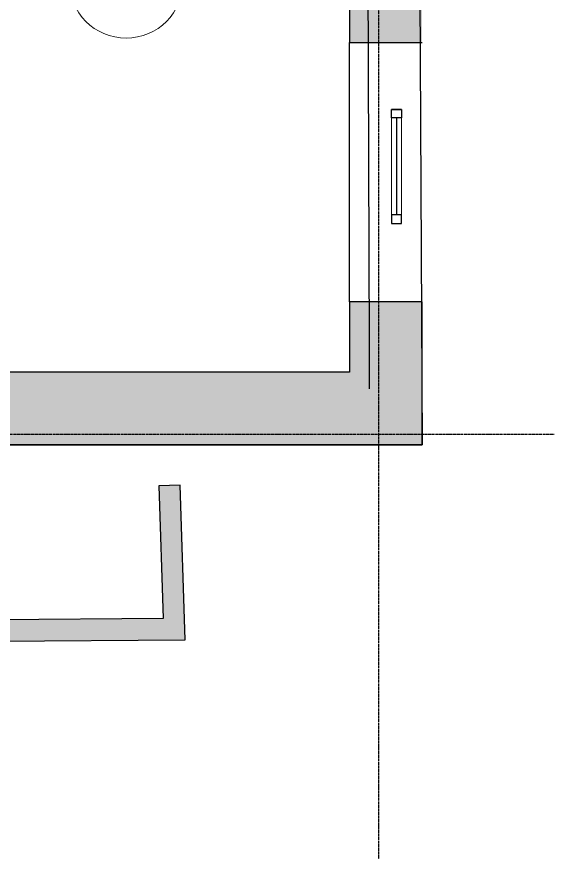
# Model space of a CAD drawing. Header units: millimetres. Extents: x -99936 to 523262, y -63190 to 327013.
# Drawn here: x 53369 to 57142, y 5671 to 11537 of the extents above; entities that cross this region are included whole.
import ezdxf

# ---------------------------------------------------------------- set-up
doc = ezdxf.new("R2010")
doc.units = ezdxf.units.MM
for name, pattern in [('ADSK_Линия сетки', [25, 20, -2.5, 0, -2.5]), ('ADSK_Сверху', [4.5, 3, -1.5]), ('ADSK_Снесено', [4.5, 3, -1.5])]:
    doc.linetypes.add(name, pattern=pattern)
doc.layers.add('_ Окна', color=5, linetype='Continuous', lineweight=30, true_color=0x0000ff)
doc.layers.add('Стены наружные', color=1, linetype='ADSK_Снесено', lineweight=18, true_color=0xff0000)
for name, color, linetype, lineweight in [('Марки помещений', 7, 'Continuous', 20), ('Окна', 251, 'Continuous', 18), ('Перекрытие', 7, 'Continuous', 18)]:
    doc.layers.add(name, color=color, linetype=linetype, lineweight=lineweight)

# ---------------------------------------------------------------- blocks, each defined once
blk = doc.blocks.new('Витраж-тент со смещением вовне - 60мм 30 сдвиг-1466943-01 План 1-го этажа маркировочный')
at = {"layer": '_ Окна'}
for p, q in [((-400, 25), (-400, -45)), ((-400, 25), (-340, 25)), ((-400, -45), (-400, 25)), ((-340, 25), (-340, -45)), ((400, 25), (340, 25)), ((340, 25), (340, -45)), ((400, -45), (400, 25)), ((400, -45), (400, 25)), ((-340, -45), (-400, -45)), ((-340, -10), (340, -10)), ((340, -45), (400, -45))]:
    blk.add_line(p, q, dxfattribs=at)
at = {"layer": 'Окна'}
for p, q in [((340, 25), (-340, 25)), ((-340, -45), (340, -45))]:
    blk.add_line(p, q, dxfattribs=at)
blk = doc.blocks.new('ADSK_Марка_Помещение_ОдноЗначение - Номер-247393-01 План 1-го этажа маркировочный')
at = {"layer": 'Марки помещений'}
blk.add_circle((0, 0), 4, dxfattribs=at)

msp = doc.modelspace()

# ---------------------------------------------------------------- hatches: boundary and pattern name
at = {"layer": 'Стены наружные', "linetype": 'Continuous', "lineweight": 25, "true_color": 0x636466}
h = msp.add_hatch(color=251, dxfattribs=at)
h.paths.add_polyline_path([(56213.949, 9042.302), (56213.949, 9536.313), (55703.949, 9536.313), (55703.949, 9042.302), (55830.596, 9042.302)])
h.paths.add_polyline_path([(55703.949, 11356.313), (56213.949, 11356.313), (56213.949, 13914.844), (55703.949, 13914.844), (55703.949, 13510.502)])
h.paths.add_polyline_path([(55703.949, 15734.844), (56213.949, 15734.844), (56213.949, 17978.533), (55703.949, 17978.533), (55703.949, 15737.827)])
h.paths.add_polyline_path([(56213.949, 19798.533), (56213.949, 20861.19), (55703.949, 20863.545), (55703.949, 19798.533)])
for points in [[(53439.507, 8532.302), (56213.949, 8532.302), (56213.949, 9042.302), (49933.401, 9042.302), (49933.401, 8532.302), (52324.773, 8532.302)], [(54401.295, 7162.445), (54551.337, 7163.588), (54516.197, 8247.992), (54366.276, 8243.134), (54401.258, 7163.588)], [(52742.549, 7149.809), (54401.295, 7162.445), (54396.436, 7312.412), (52742.605, 7299.814), (52742.554, 7162.445)]]:
    msp.add_hatch(color=251, dxfattribs=at).paths.add_polyline_path(points)

# ---------------------------------------------------------------- linework, layer by layer
at = {"linetype": 'ADSK_Линия сетки', "lineweight": 25}
for p, q in [((55909.91, -4984.787), (55909.91, 44534.787)), ((-11086.225, 8606.788), (57141.718, 8606.788))]:
    msp.add_line(p, q, dxfattribs=at)
at = {"color": 251, "lineweight": 25, "true_color": 0x636466}
msp.add_lwpolyline([(46033.212, 20934.059), (46033.212, 43759.207), (56032.618, 43759.207), (56213.949, 8532.302), (49933.401, 8532.302), (49933.401, 150.232), (42036.932, 150.232), (42036.932, 2106.788), (31235.974, 2186.478), (31336.395, 2185.737), (31336.395, -2732.567), (18972.644, -2732.567), (18972.644, 2186.478), (8272.997, 2186.478), (8272.997, 272.021), (290.499, 306.788), (290.499, 8529.252)], dxfattribs=at)
at = {"layer": 'Перекрытие', "color": 251, "linetype": 'ADSK_Сверху', "lineweight": 25, "true_color": 0x636466}
msp.add_line((55804.162, 19903.879), (55843.574, 8925.75), dxfattribs=at)
at = {"layer": 'Стены наружные', "color": 251, "linetype": 'Continuous', "lineweight": 25, "true_color": 0x636466}
for p, q in [((55703.949, 13231.217), (55703.949, 11356.313)), ((55703.949, 11356.313), (56213.949, 11356.313)), ((55703.949, 9536.313), (55703.949, 11356.313)), ((56213.949, 9536.313), (55703.949, 9536.313)), ((55703.949, 9536.313), (55703.949, 9042.302)), ((56213.949, 8532.302), (56213.949, 9536.313)), ((55703.949, 9042.302), (53318.345, 9042.302)), ((49933.401, 8532.302), (56213.949, 8532.302)), ((54516.197, 8247.992), (54366.276, 8243.134)), ((54366.276, 8243.134), (54396.436, 7312.412)), ((54551.337, 7163.588), (54516.197, 8247.992)), ((54396.436, 7312.412), (52892.605, 7300.957)), ((52742.549, 7149.809), (54551.337, 7163.588))]:
    msp.add_line(p, q, dxfattribs=at)

# ---------------------------------------------------------------- block references
at = {"layer": '_ Окна', "color": 251, "lineweight": 25, "true_color": 0x636466, "rotation": 270.0000000000003}
msp.add_blockref('Витраж-тент со смещением вовне - 60мм 30 сдвиг-1466943-01 План 1-го этажа маркировочный', (56043.949, 10486.313), dxfattribs=at)
at = {"layer": 'Марки помещений', "color": 251, "lineweight": 25, "true_color": 0x636466, "xscale": 99.99999999999993, "yscale": 99.99999999999993, "zscale": 99.99999999999993}
msp.add_blockref('ADSK_Марка_Помещение_ОдноЗначение - Номер-247393-01 План 1-го этажа маркировочный', (54137.05, 11786.993), dxfattribs=at)

doc.saveas('drawing.dxf')
